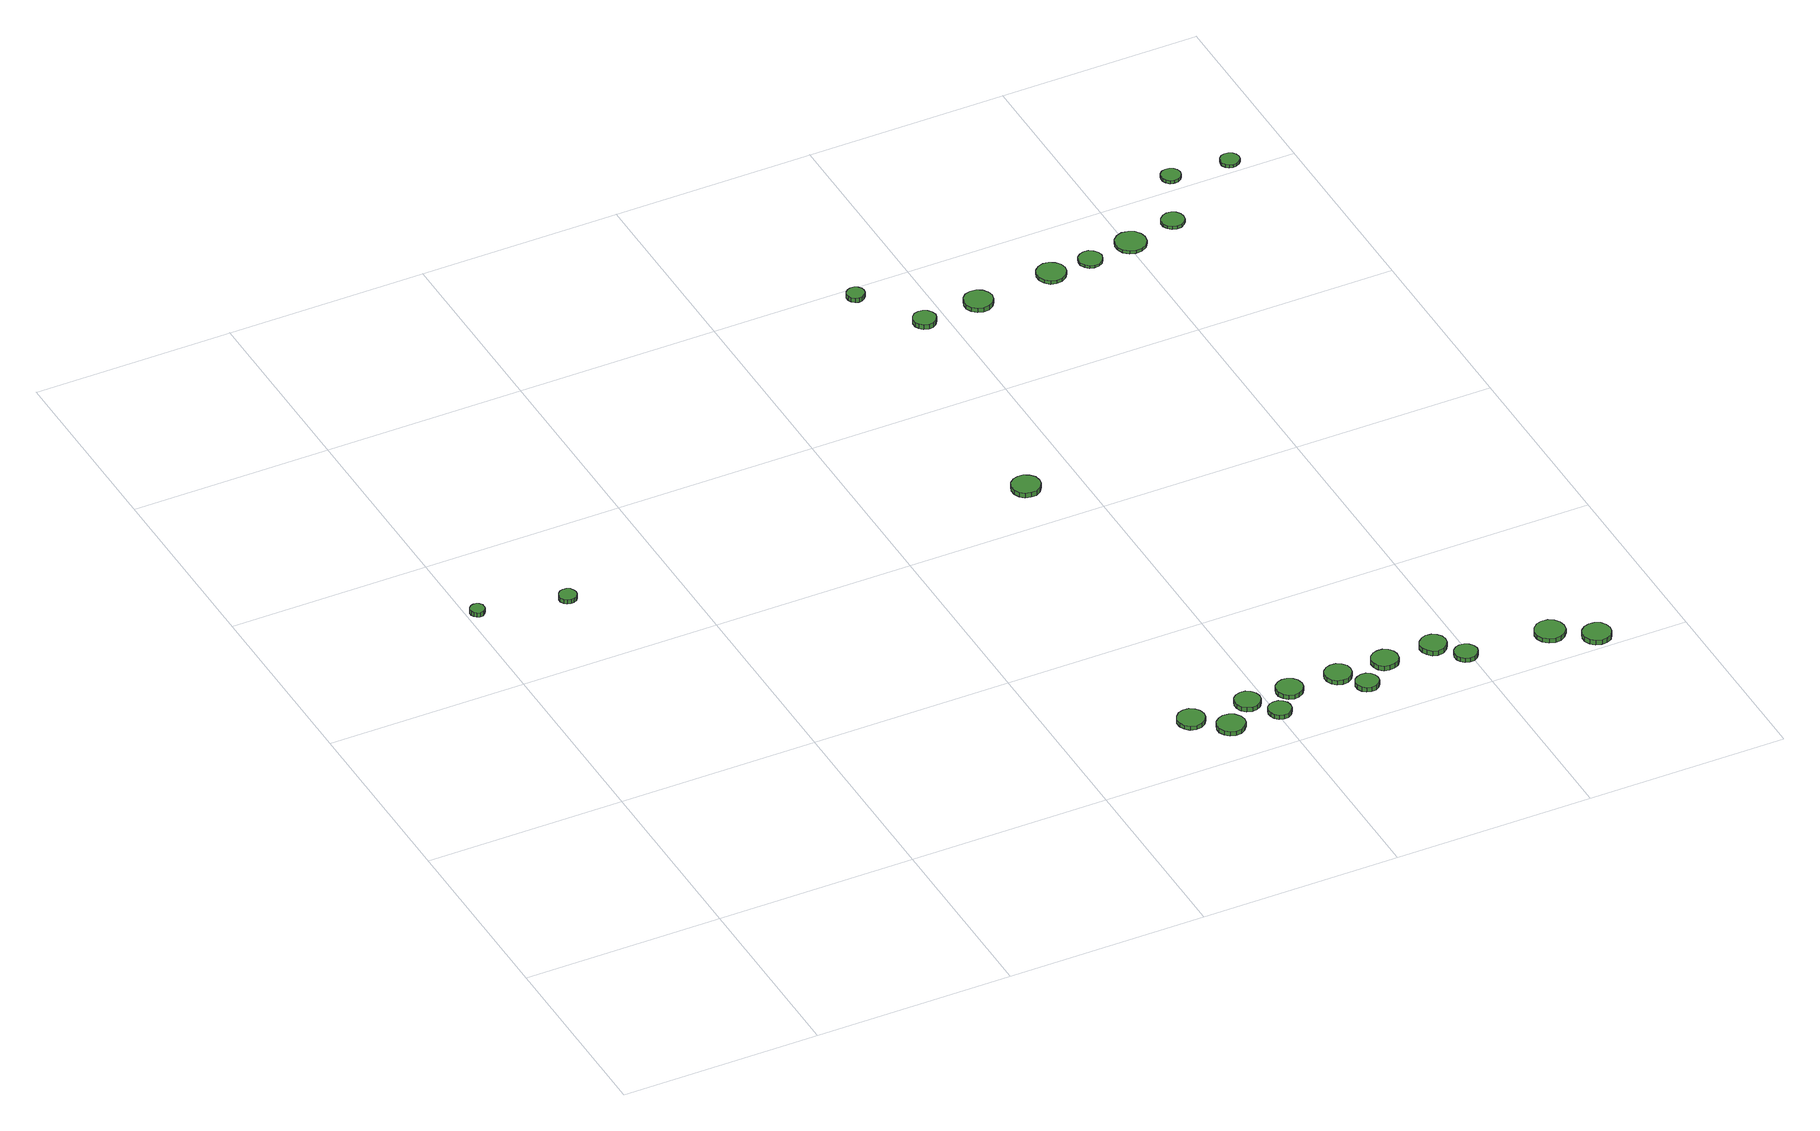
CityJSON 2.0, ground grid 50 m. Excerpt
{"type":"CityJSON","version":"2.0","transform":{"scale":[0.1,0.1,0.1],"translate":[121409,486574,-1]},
"CityObjects":{
"tree1":{"type":"SolitaryVegetationObject","attributes":{"function":"something"},"geometry":[{"type":"MultiSurface","lod":"1","boundaries":[[[0,1,2,3,4,5,6,7,8,9,10,11,12,13,14]],[[15,16,17,18,19,20,21,22,23,24,25,26,27,28,29]],[[0,29,28,1]],[[1,28,27,2]],[[2,27,26,3]],[[3,26,25,4]],[[4,25,24,5]],[[5,24,23,6]],[[6,23,22,7]],[[7,22,21,8]],[[8,21,20,9]],[[9,20,19,10]],[[10,19,18,11]],[[11,18,17,12]],[[12,17,16,13]],[[13,16,15,14]],[[14,15,29,0]]]}]},
"tree2":{"type":"SolitaryVegetationObject","attributes":{"function":"something"},"geometry":[{"type":"MultiSurface","lod":"1","boundaries":[[[30,31,32,33,34,35,36,37,38,39,40,41,42,43,44]],[[45,46,47,48,49,50,51,52,53,54,55,56,57,58,59]],[[30,59,58,31]],[[31,58,57,32]],[[32,57,56,33]],[[33,56,55,34]],[[34,55,54,35]],[[35,54,53,36]],[[36,53,52,37]],[[37,52,51,38]],[[38,51,50,39]],[[39,50,49,40]],[[40,49,48,41]],[[41,48,47,42]],[[42,47,46,43]],[[43,46,45,44]],[[44,45,59,30]]]}]},
"tree3":{"type":"SolitaryVegetationObject","attributes":{"function":"something"},"geometry":[{"type":"MultiSurface","lod":"1","boundaries":[[[60,61,62,63,64,65,66,67,68,69,70,71,72,73,74]],[[75,76,77,78,79,80,81,82,83,84,85,86,87,88,89]],[[60,89,88,61]],[[61,88,87,62]],[[62,87,86,63]],[[63,86,85,64]],[[64,85,84,65]],[[65,84,83,66]],[[66,83,82,67]],[[67,82,81,68]],[[68,81,80,69]],[[69,80,79,70]],[[70,79,78,71]],[[71,78,77,72]],[[72,77,76,73]],[[73,76,75,74]],[[74,75,89,60]]]}]},
"tree4":{"type":"SolitaryVegetationObject","attributes":{"function":"something"},"geometry":[{"type":"MultiSurface","lod":"1","boundaries":[[[90,91,92,93,94,95,96,97,98,99,100,101,102,103,104]],[[105,106,107,108,109,110,111,112,113,114,115,116,117,118,119]],[[90,119,118,91]],[[91,118,117,92]],[[92,117,116,93]],[[93,116,115,94]],[[94,115,114,95]],[[95,114,113,96]],[[96,113,112,97]],[[97,112,111,98]],[[98,111,110,99]],[[99,110,109,100]],[[100,109,108,101]],[[101,108,107,102]],[[102,107,106,103]],[[103,106,105,104]],[[104,105,119,90]]]}]},
"tree5":{"type":"SolitaryVegetationObject","attributes":{"function":"something"},"geometry":[{"type":"MultiSurface","lod":"1","boundaries":[[[120,121,122,123,124,125,126,127,128,129,130,131,132,133,134]],[[135,136,137,138,139,140,141,142,143,144,145,146,147,148,149]],[[120,149,148,121]],[[121,148,147,122]],[[122,147,146,123]],[[123,146,145,124]],[[124,145,144,125]],[[125,144,143,126]],[[126,143,142,127]],[[127,142,141,128]],[[128,141,140,129]],[[129,140,139,130]],[[130,139,138,131]],[[131,138,137,132]],[[132,137,136,133]],[[133,136,135,134]],[[134,135,149,120]]]}]},
"tree6":{"type":"SolitaryVegetationObject","attributes":{"function":"something"},"geometry":[{"type":"MultiSurface","lod":"1","boundaries":[[[150,151,152,153,154,155,156,157,158,159,160,161,162,163,164]],[[165,166,167,168,169,170,171,172,173,174,175,176,177,178,179]],[[150,179,178,151]],[[151,178,177,152]],[[152,177,176,153]],[[153,176,175,154]],[[154,175,174,155]],[[155,174,173,156]],[[156,173,172,157]],[[157,172,171,158]],[[158,171,170,159]],[[159,170,169,160]],[[160,169,168,161]],[[161,168,167,162]],[[162,167,166,163]],[[163,166,165,164]],[[164,165,179,150]]]}]},
"tree7":{"type":"SolitaryVegetationObject","attributes":{"function":"something"},"geometry":[{"type":"MultiSurface","lod":"1","boundaries":[[[180,181,182,183,184,185,186,187,188,189,190,191,192,193,194]],[[195,196,197,198,199,200,201,202,203,204,205,206,207,208,209]],[[180,209,208,181]],[[181,208,207,182]],[[182,207,206,183]],[[183,206,205,184]],[[184,205,204,185]],[[185,204,203,186]],[[186,203,202,187]],[[187,202,201,188]],[[188,201,200,189]],[[189,200,199,190]],[[190,199,198,191]],[[191,198,197,192]],[[192,197,196,193]],[[193,196,195,194]],[[194,195,209,180]]]}]},
"tree8":{"type":"SolitaryVegetationObject","attributes":{"function":"something"},"geometry":[{"type":"MultiSurface","lod":"1","boundaries":[[[210,211,212,213,214,215,216,217,218,219,220,221,222,223,224]],[[225,226,227,228,229,230,231,232,233,234,235,236,237,238,239]],[[210,239,238,211]],[[211,238,237,212]],[[212,237,236,213]],[[213,236,235,214]],[[214,235,234,215]],[[215,234,233,216]],[[216,233,232,217]],[[217,232,231,218]],[[218,231,230,219]],[[219,230,229,220]],[[220,229,228,221]],[[221,228,227,222]],[[222,227,226,223]],[[223,226,225,224]],[[224,225,239,210]]]}]},
"tree9":{"type":"SolitaryVegetationObject","attributes":{"function":"something"},"geometry":[{"type":"MultiSurface","lod":"1","boundaries":[[[240,241,242,243,244,245,246,247,248,249,250,251,252,253,254]],[[255,256,257,258,259,260,261,262,263,264,265,266,267,268,269]],[[240,269,268,241]],[[241,268,267,242]],[[242,267,266,243]],[[243,266,265,244]],[[244,265,264,245]],[[245,264,263,246]],[[246,263,262,247]],[[247,262,261,248]],[[248,261,260,249]],[[249,260,259,250]],[[250,259,258,251]],[[251,258,257,252]],[[252,257,256,253]],[[253,256,255,254]],[[254,255,269,240]]]}]},
"tree10":{"type":"SolitaryVegetationObject","attributes":{"function":"something"},"geometry":[{"type":"MultiSurface","lod":"1","boundaries":[[[270,271,272,273,274,275,276,277,278,279,280,281,282,283,284]],[[285,286,287,288,289,290,291,292,293,294,295,296,297,298,299]],[[270,299,298,271]],[[271,298,297,272]],[[272,297,296,273]],[[273,296,295,274]],[[274,295,294,275]],[[275,294,293,276]],[[276,293,292,277]],[[277,292,291,278]],[[278,291,290,279]],[[279,290,289,280]],[[280,289,288,281]],[[281,288,287,282]],[[282,287,286,283]],[[283,286,285,284]],[[284,285,299,270]]]}]},
"tree11":{"type":"SolitaryVegetationObject","attributes":{"function":"something"},"geometry":[{"type":"MultiSurface","lod":"1","boundaries":[[[300,301,302,303,304,305,306,307,308,309,310,311,312,313,314]],[[315,316,317,318,319,320,321,322,323,324,325,326,327,328,329]],[[300,329,328,301]],[[301,328,327,302]],[[302,327,326,303]],[[303,326,325,304]],[[304,325,324,305]],[[305,324,323,306]],[[306,323,322,307]],[[307,322,321,308]],[[308,321,320,309]],[[309,320,319,310]],[[310,319,318,311]],[[311,318,317,312]],[[312,317,316,313]],[[313,316,315,314]],[[314,315,329,300]]]}]},
"tree12":{"type":"SolitaryVegetationObject","attributes":{"function":"something"},"geometry":[{"type":"MultiSurface","lod":"1","boundaries":[[[330,331,332,333,334,335,336,337,338,339,340,341,342,343,344]],[[345,346,347,348,349,350,351,352,353,354,355,356,357,358,359]],[[330,359,358,331]],[[331,358,357,332]],[[332,357,356,333]],[[333,356,355,334]],[[334,355,354,335]],[[335,354,353,336]],[[336,353,352,337]],[[337,352,351,338]],[[338,351,350,339]],[[339,350,349,340]],[[340,349,348,341]],[[341,348,347,342]],[[342,347,346,343]],[[343,346,345,344]],[[344,345,359,330]]]}]},
"tree13":{"type":"SolitaryVegetationObject","attributes":{"function":"something"},"geometry":[{"type":"MultiSurface","lod":"1","boundaries":[[[360,361,362,363,364,365,366,367,368,369,370,371,372,373,374]],[[375,376,377,378,379,380,381,382,383,384,385,386,387,388,389]],[[360,389,388,361]],[[361,388,387,362]],[[362,387,386,363]],[[363,386,385,364]],[[364,385,384,365]],[[365,384,383,366]],[[366,383,382,367]],[[367,382,381,368]],[[368,381,380,369]],[[369,380,379,370]],[[370,379,378,371]],[[371,378,377,372]],[[372,377,376,373]],[[373,376,375,374]],[[374,375,389,360]]]}]},
"tree14":{"type":"SolitaryVegetationObject","attributes":{"function":"something"},"geometry":[{"type":"MultiSurface","lod":"1","boundaries":[[[390,391,392,393,394,395,396,397,398,399,400,401,402,403,404]],[[405,406,407,408,409,410,411,412,413,414,415,416,417,418,419]],[[390,419,418,391]],[[391,418,417,392]],[[392,417,416,393]],[[393,416,415,394]],[[394,415,414,395]],[[395,414,413,396]],[[396,413,412,397]],[[397,412,411,398]],[[398,411,410,399]],[[399,410,409,400]],[[400,409,408,401]],[[401,408,407,402]],[[402,407,406,403]],[[403,406,405,404]],[[404,405,419,390]]]}]},
"tree15":{"type":"SolitaryVegetationObject","attributes":{"function":"something"},"geometry":[{"type":"MultiSurface","lod":"1","boundaries":[[[420,421,422,423,424,425,426,427,428,429,430,431,432,433,434]],[[435,436,437,438,439,440,441,442,443,444,445,446,447,448,449]],[[420,449,448,421]],[[421,448,447,422]],[[422,447,446,423]],[[423,446,445,424]],[[424,445,444,425]],[[425,444,443,426]],[[426,443,442,427]],[[427,442,441,428]],[[428,441,440,429]],[[429,440,439,430]],[[430,439,438,431]],[[431,438,437,432]],[[432,437,436,433]],[[433,436,435,434]],[[434,435,449,420]]]}]},
"tree16":{"type":"SolitaryVegetationObject","attributes":{"function":"something"},"geometry":[{"type":"MultiSurface","lod":"1","boundaries":[[[450,451,452,453,454,455,456,457,458,459,460,461,462,463,464]],[[465,466,467,468,469,470,471,472,473,474,475,476,477,478,479]],[[450,479,478,451]],[[451,478,477,452]],[[452,477,476,453]],[[453,476,475,454]],[[454,475,474,455]],[[455,474,473,456]],[[456,473,472,457]],[[457,472,471,458]],[[458,471,470,459]],[[459,470,469,460]],[[460,469,468,461]],[[461,468,467,462]],[[462,467,466,463]],[[463,466,465,464]],[[464,465,479,450]]]}]},
"tree17":{"type":"SolitaryVegetationObject","attributes":{"function":"something"},"geometry":[{"type":"MultiSurface","lod":"1","boundaries":[[[480,481,482,483,484,485,486,487,488,489,490,491,492,493,494]],[[495,496,497,498,499,500,501,502,503,504,505,506,507,508,509]],[[480,509,508,481]],[[481,508,507,482]],[[482,507,506,483]],[[483,506,505,484]],[[484,505,504,485]],[[485,504,503,486]],[[486,503,502,487]],[[487,502,501,488]],[[488,501,500,489]],[[489,500,499,490]],[[490,499,498,491]],[[491,498,497,492]],[[492,497,496,493]],[[493,496,495,494]],[[494,495,509,480]]]}]},
"tree18":{"type":"SolitaryVegetationObject","attributes":{"function":"something"},"geometry":[{"type":"MultiSurface","lod":"1","boundaries":[[[510,511,512,513,514,515,516,517,518,519,520,521,522,523,524]],[[525,526,527,528,529,530,531,532,533,534,535,536,537,538,539]],[[510,539,538,511]],[[511,538,537,512]],[[512,537,536,513]],[[513,536,535,514]],[[514,535,534,515]],[[515,534,533,516]],[[516,533,532,517]],[[517,532,531,518]],[[518,531,530,519]],[[519,530,529,520]],[[520,529,528,521]],[[521,528,527,522]],[[522,527,526,523]],[[523,526,525,524]],[[524,525,539,510]]]}]},
"tree19":{"type":"SolitaryVegetationObject","attributes":{"function":"something"},"geometry":[{"type":"MultiSurface","lod":"1","boundaries":[[[540,541,542,543,544,545,546,547,548,549,550,551,552,553,554]],[[555,556,557,558,559,560,561,562,563,564,565,566,567,568,569]],[[540,569,568,541]],[[541,568,567,542]],[[542,567,566,543]],[[543,566,565,544]],[[544,565,564,545]],[[545,564,563,546]],[[546,563,562,547]],[[547,562,561,548]],[[548,561,560,549]],[[549,560,559,550]],[[550,559,558,551]],[[551,558,557,552]],[[552,557,556,553]],[[553,556,555,554]],[[554,555,569,540]]]}]},
"tree20":{"type":"SolitaryVegetationObject","attributes":{"function":"something"},"geometry":[{"type":"MultiSurface","lod":"1","boundaries":[[[570,571,572,573,574,575,576,577,578,579,580,581,582,583,584]],[[585,586,587,588,589,590,591,592,593,594,595,596,597,598,599]],[[570,599,598,571]],[[571,598,597,572]],[[572,597,596,573]],[[573,596,595,574]],[[574,595,594,575]],[[575,594,593,576]],[[576,593,592,577]],[[577,592,591,578]],[[578,591,590,579]],[[579,590,589,580]],[[580,589,588,581]],[[581,588,587,582]],[[582,587,586,583]],[[583,586,585,584]],[[584,585,599,570]]]}]},
"tree21":{"type":"SolitaryVegetationObject","attributes":{"function":"something"},"geometry":[{"type":"MultiSurface","lod":"1","boundaries":[[[600,601,602,603,604,605,606,607,608,609,610,611,612,613,614]],[[615,616,617,618,619,620,621,622,623,624,625,626,627,628,629]],[[600,629,628,601]],[[601,628,627,602]],[[602,627,626,603]],[[603,626,625,604]],[[604,625,624,605]],[[605,624,623,606]],[[606,623,622,607]],[[607,622,621,608]],[[608,621,620,609]],[[609,620,619,610]],[[610,619,618,611]],[[611,618,617,612]],[[612,617,616,613]],[[613,616,615,614]],[[614,615,629,600]]]}]},
"tree22":{"type":"SolitaryVegetationObject","attributes":{"function":"something"},"geometry":[{"type":"MultiSurface","lod":"1","boundaries":[[[630,631,632,633,634,635,636,637,638,639,640,641,642,643,644]],[[645,646,647,648,649,650,651,652,653,654,655,656,657,658,659]],[[630,659,658,631]],[[631,658,657,632]],[[632,657,656,633]],[[633,656,655,634]],[[634,655,654,635]],[[635,654,653,636]],[[636,653,652,637]],[[637,652,651,638]],[[638,651,650,639]],[[639,650,649,640]],[[640,649,648,641]],[[641,648,647,642]],[[642,647,646,643]],[[643,646,645,644]],[[644,645,659,630]]]}]},
"tree23":{"type":"SolitaryVegetationObject","attributes":{"function":"something"},"geometry":[{"type":"MultiSurface","lod":"1","boundaries":[[[660,661,662,663,664,665,666,667,668,669,670,671,672,673,674]],[[675,676,677,678,679,680,681,682,683,684,685,686,687,688,689]],[[660,689,688,661]],[[661,688,687,662]],[[662,687,686,663]],[[663,686,685,664]],[[664,685,684,665]],[[665,684,683,666]],[[666,683,682,667]],[[667,682,681,668]],[[668,681,680,669]],[[669,680,679,670]],[[670,679,678,671]],[[671,678,677,672]],[[672,677,676,673]],[[673,676,675,674]],[[674,675,689,660]]]}]},
"tree24":{"type":"SolitaryVegetationObject","attributes":{"function":"something"},"geometry":[{"type":"MultiSurface","lod":"1","boundaries":[[[690,691,692,693,694,695,696,697,698,699,700,701,702,703,704]],[[705,706,707,708,709,710,711,712,713,714,715,716,717,718,719]],[[690,719,718,691]],[[691,718,717,692]],[[692,717,716,693]],[[693,716,715,694]],[[694,715,714,695]],[[695,714,713,696]],[[696,713,712,697]],[[697,712,711,698]],[[698,711,710,699]],[[699,710,709,700]],[[700,709,708,701]],[[701,708,707,702]],[[702,707,706,703]],[[703,706,705,704]],[[704,705,719,690]]]}]}
},
"vertices":[
[40,1278,31],[39,1286,31],[34,1292,31],[28,1296,31],[20,1297,31],[13,1294,31],[7,1289,31],[4,1282,31],[4,1275,31],[7,1268,31],[13,1263,31],[20,1260,31],[28,1261,31],[34,1265,31],[39,1271,31],[39,1271,19],[34,1265,19],[28,1261,19],[20,1260,19],[13,1263,19],[7,1268,19],[4,1275,19],[4,1282,19],[7,1289,19],[13,1294,19],[20,1297,19],[28,1296,19],[34,1292,19],[39,1286,19],[40,1278,19],
[258,1240,24],[256,1249,24],[251,1257,24],[243,1261,24],[234,1262,24],[225,1259,24],[219,1253,24],[215,1245,24],[215,1236,24],[219,1227,24],[225,1221,24],[234,1219,24],[243,1219,24],[251,1224,24],[256,1231,24],[256,1231,12],[251,1224,12],[243,1219,12],[234,1219,12],[225,1221,12],[219,1227,12],[215,1236,12],[215,1245,12],[219,1253,12],[225,1259,12],[234,1262,12],[243,1261,12],[251,1257,12],[256,1249,12],[258,1240,12],
[1344,177,19],[1341,191,19],[1333,202,19],[1321,210,19],[1307,211,19],[1293,207,19],[1283,197,19],[1277,184,19],[1277,170,19],[1283,157,19],[1293,147,19],[1307,143,19],[1321,145,19],[1333,152,19],[1341,163,19],[1341,163,8],[1333,152,8],[1321,145,8],[1307,143,8],[1293,147,8],[1283,157,8],[1277,170,8],[1277,184,8],[1283,197,8],[1293,207,8],[1307,211,8],[1321,210,8],[1333,202,8],[1341,191,8],[1344,177,8],
[1417,114,21],[1414,128,21],[1405,140,21],[1393,147,21],[1378,149,21],[1365,144,21],[1354,135,21],[1348,121,21],[1348,107,21],[1354,94,21],[1365,84,21],[1378,80,21],[1393,81,21],[1405,89,21],[1414,100,21],[1414,100,9],[1405,89,9],[1393,81,9],[1378,80,9],[1365,84,9],[1354,94,9],[1348,107,9],[1348,121,9],[1354,135,9],[1365,144,9],[1378,149,9],[1393,147,9],[1405,140,9],[1414,128,9],[1417,114,9],
[1488,177,21],[1485,190,21],[1477,201,21],[1466,208,21],[1453,209,21],[1440,205,21],[1430,196,21],[1425,184,21],[1425,171,21],[1430,158,21],[1440,150,21],[1453,145,21],[1466,147,21],[1477,153,21],[1485,164,21],[1485,164,9],[1477,153,9],[1466,147,9],[1453,145,9],[1440,150,9],[1430,158,9],[1425,171,9],[1425,184,9],[1430,196,9],[1440,205,9],[1453,209,9],[1466,208,9],[1477,201,9],[1485,190,9],[1488,177,9],
[1535,112,23],[1533,124,23],[1526,133,23],[1516,139,23],[1504,140,23],[1493,137,23],[1484,129,23],[1480,118,23],[1480,106,23],[1484,96,23],[1493,88,23],[1504,84,23],[1516,85,23],[1526,91,23],[1533,101,23],[1533,101,11],[1526,91,11],[1516,85,11],[1504,84,11],[1493,88,11],[1484,96,11],[1480,106,11],[1480,118,11],[1484,129,11],[1493,137,11],[1504,140,11],[1516,139,11],[1526,133,11],[1533,124,11],[1535,112,11],
[1597,176,21],[1594,190,21],[1586,201,21],[1574,208,21],[1561,209,21],[1548,205,21],[1538,196,21],[1532,183,21],[1532,170,21],[1538,157,21],[1548,148,21],[1561,144,21],[1574,145,21],[1586,152,21],[1594,163,21],[1594,163,9],[1586,152,9],[1574,145,9],[1561,144,9],[1548,148,9],[1538,157,9],[1532,170,9],[1532,183,9],[1538,196,9],[1548,205,9],[1561,209,9],[1574,208,9],[1586,201,9],[1594,190,9],[1597,176,9],
[1406,1139,22],[1403,1154,22],[1394,1165,22],[1381,1173,22],[1367,1174,22],[1353,1170,22],[1342,1160,22],[1336,1146,22],[1336,1132,22],[1342,1118,22],[1353,1108,22],[1367,1104,22],[1381,1105,22],[1394,1113,22],[1403,1125,22],[1403,1125,9],[1394,1113,9],[1381,1105,9],[1367,1104,9],[1353,1108,9],[1342,1118,9],[1336,1132,9],[1336,1146,9],[1342,1160,9],[1353,1170,9],[1367,1174,9],[1381,1173,9],[1394,1165,9],[1403,1154,9],[1406,1139,9],
[1722,176,21],[1720,189,21],[1711,200,21],[1700,207,21],[1686,208,21],[1673,204,21],[1663,195,21],[1657,182,21],[1657,169,21],[1663,156,21],[1673,147,21],[1686,143,21],[1700,144,21],[1711,151,21],[1720,162,21],[1720,162,9],[1711,151,9],[1700,144,9],[1686,143,9],[1673,147,9],[1663,156,9],[1657,169,9],[1657,182,9],[1663,195,9],[1673,204,9],[1686,208,9],[1700,207,9],[1711,200,9],[1720,189,9],[1722,176,9],
[1762,113,24],[1760,124,24],[1753,134,24],[1743,140,24],[1731,141,24],[1720,137,24],[1711,130,24],[1706,119,24],[1706,107,24],[1711,96,24],[1720,88,24],[1731,85,24],[1743,86,24],[1753,92,24],[1760,101,24],[1760,101,12],[1753,92,12],[1743,86,12],[1731,85,12],[1720,88,12],[1711,96,12],[1706,107,12],[1706,119,12],[1711,130,12],[1720,137,12],[1731,141,12],[1743,140,12],[1753,134,12],[1760,124,12],[1762,113,12],
[1843,175,22],[1840,188,22],[1832,199,22],[1820,206,22],[1807,207,22],[1794,203,22],[1783,194,22],[1778,182,22],[1778,168,22],[1783,155,22],[1794,146,22],[1807,142,22],[1820,144,22],[1832,150,22],[1840,161,22],[1840,161,9],[1832,150,9],[1820,144,9],[1807,142,9],[1794,146,9],[1783,155,9],[1778,168,9],[1778,182,9],[1783,194,9],[1794,203,9],[1807,207,9],[1820,206,9],[1832,199,9],[1840,188,9],[1843,175,9],
[1371,1967,22],[1370,1976,22],[1364,1983,22],[1356,1988,22],[1347,1989,22],[1339,1986,22],[1332,1980,22],[1328,1972,22],[1328,1963,22],[1332,1954,22],[1339,1948,22],[1347,1945,22],[1356,1946,22],[1364,1951,22],[1370,1958,22],[1370,1958,10],[1364,1951,10],[1356,1946,10],[1347,1945,10],[1339,1948,10],[1332,1954,10],[1328,1963,10],[1328,1972,10],[1332,1980,10],[1339,1986,10],[1347,1989,10],[1356,1988,10],[1364,1983,10],[1370,1976,10],[1371,1967,10],
[1968,174,23],[1965,187,23],[1957,198,23],[1946,205,23],[1932,207,23],[1919,202,23],[1909,193,23],[1903,181,23],[1903,167,23],[1909,155,23],[1919,145,23],[1932,141,23],[1946,143,23],[1957,150,23],[1965,161,23],[1965,161,10],[1957,150,10],[1946,143,10],[1932,141,10],[1919,145,10],[1909,155,10],[1903,167,10],[1903,181,10],[1909,193,10],[1919,202,10],[1932,207,10],[1946,205,10],[1957,198,10],[1965,187,10],[1968,174,10],
[1475,1807,25],[1472,1819,25],[1465,1828,25],[1455,1834,25],[1444,1835,25],[1432,1832,25],[1424,1824,25],[1419,1813,25],[1419,1801,25],[1424,1791,25],[1432,1783,25],[1444,1779,25],[1455,1780,25],[1465,1786,25],[1472,1796,25],[1472,1796,12],[1465,1786,12],[1455,1780,12],[1444,1779,12],[1432,1783,12],[1424,1791,12],[1419,1801,12],[1419,1813,12],[1424,1824,12],[1432,1832,12],[1444,1835,12],[1455,1834,12],[1465,1828,12],[1472,1819,12],[1475,1807,12],
[2016,110,24],[2013,122,24],[2006,131,24],[1996,137,24],[1984,138,24],[1973,135,24],[1965,127,24],[1960,116,24],[1960,104,24],[1965,94,24],[1973,86,24],[1984,82,24],[1996,83,24],[2006,89,24],[2013,99,24],[2013,99,12],[2006,89,12],[1996,83,12],[1984,82,12],[1973,86,12],[1965,94,12],[1960,104,12],[1960,116,12],[1965,127,12],[1973,135,12],[1984,138,12],[1996,137,12],[2006,131,12],[2013,122,12],[2016,110,12],
[1629,1821,19],[1625,1835,19],[1617,1847,19],[1604,1855,19],[1589,1856,19],[1575,1852,19],[1564,1842,19],[1558,1828,19],[1558,1813,19],[1564,1800,19],[1575,1790,19],[1589,1785,19],[1604,1787,19],[1617,1794,19],[1625,1806,19],[1625,1806,7],[1617,1794,7],[1604,1787,7],[1589,1785,7],[1575,1790,7],[1564,1800,7],[1558,1813,7],[1558,1828,7],[1564,1842,7],[1575,1852,7],[1589,1856,7],[1604,1855,7],[1617,1847,7],[1625,1835,7],[1629,1821,7],
[2234,95,25],[2231,110,25],[2222,123,25],[2209,131,25],[2193,132,25],[2179,128,25],[2167,117,25],[2161,103,25],[2161,88,25],[2167,74,25],[2179,63,25],[2193,58,25],[2209,60,25],[2222,68,25],[2231,80,25],[2231,80,13],[2222,68,13],[2209,60,13],[2193,58,13],[2179,63,13],[2167,74,13],[2161,88,13],[2161,103,13],[2167,117,13],[2179,128,13],[2193,132,13],[2209,131,13],[2222,123,13],[2231,110,13],[2234,95,13],
[2324,38,26],[2321,52,26],[2313,64,26],[2300,71,26],[2286,72,26],[2272,68,26],[2261,58,26],[2255,45,26],[2255,31,26],[2261,18,26],[2272,8,26],[2286,4,26],[2300,5,26],[2313,12,26],[2321,24,26],[2321,24,13],[2313,12,13],[2300,5,13],[2286,4,13],[2272,8,13],[2261,18,13],[2255,31,13],[2255,45,13],[2261,58,13],[2272,68,13],[2286,72,13],[2300,71,13],[2313,64,13],[2321,52,13],[2324,38,13],
[1828,1842,16],[1825,1856,16],[1816,1868,16],[1803,1876,16],[1788,1878,16],[1774,1873,16],[1763,1863,16],[1757,1849,16],[1757,1834,16],[1763,1820,16],[1774,1810,16],[1788,1806,16],[1803,1807,16],[1816,1815,16],[1825,1827,16],[1825,1827,7],[1816,1815,7],[1803,1807,7],[1788,1806,7],[1774,1810,7],[1763,1820,7],[1757,1834,7],[1757,1849,7],[1763,1863,7],[1774,1873,7],[1788,1878,7],[1803,1876,7],[1816,1868,7],[1825,1856,7],[1828,1842,7],
[1926,1849,14],[1923,1861,14],[1916,1870,14],[1905,1877,14],[1893,1878,14],[1882,1874,14],[1873,1866,14],[1868,1855,14],[1868,1843,14],[1873,1832,14],[1882,1823,14],[1893,1820,14],[1905,1821,14],[1916,1827,14],[1923,1837,14],[1923,1837,7],[1916,1827,7],[1905,1821,7],[1893,1820,7],[1882,1823,7],[1873,1832,7],[1868,1843,7],[1868,1855,7],[1873,1866,7],[1882,1874,7],[1893,1878,7],[1905,1877,7],[1916,1870,7],[1923,1861,7],[1926,1849,7],
[2046,1864,15],[2043,1879,15],[2034,1892,15],[2020,1900,15],[2004,1902,15],[1989,1897,15],[1977,1886,15],[1971,1872,15],[1971,1856,15],[1977,1841,15],[1989,1831,15],[2004,1826,15],[2020,1827,15],[2034,1835,15],[2043,1848,15],[2043,1848,7],[2034,1835,7],[2020,1827,7],[2004,1826,7],[1989,1831,7],[1977,1841,7],[1971,1856,7],[1971,1872,7],[1977,1886,7],[1989,1897,7],[2004,1902,7],[2020,1900,7],[2034,1892,7],[2043,1879,7],[2046,1864,7],
[2161,1894,15],[2159,1905,15],[2152,1915,15],[2142,1921,15],[2130,1922,15],[2119,1918,15],[2110,1910,15],[2105,1900,15],[2105,1888,15],[2110,1877,15],[2119,1870,15],[2130,1866,15],[2142,1867,15],[2152,1873,15],[2159,1882,15],[2159,1882,7],[2152,1873,7],[2142,1867,7],[2130,1866,7],[2119,1870,7],[2110,1877,7],[2105,1888,7],[2105,1900,7],[2110,1910,7],[2119,1918,7],[2130,1922,7],[2142,1921,7],[2152,1915,7],[2159,1905,7],[2161,1894,7],
[2230,2048,15],[2228,2058,15],[2222,2066,15],[2213,2071,15],[2203,2072,15],[2193,2069,15],[2186,2062,15],[2182,2053,15],[2182,2043,15],[2186,2034,15],[2193,2027,15],[2203,2024,15],[2213,2025,15],[2222,2030,15],[2228,2038,15],[2228,2038,7],[2222,2030,7],[2213,2025,7],[2203,2024,7],[2193,2027,7],[2186,2034,7],[2182,2043,7],[2182,2053,7],[2186,2062,7],[2193,2069,7],[2203,2072,7],[2213,2071,7],[2222,2066,7],[2228,2058,7],[2230,2048,7],
[2378,2039,15],[2376,2049,15],[2370,2057,15],[2361,2062,15],[2351,2063,15],[2342,2060,15],[2335,2053,15],[2331,2044,15],[2331,2034,15],[2335,2025,15],[2342,2019,15],[2351,2016,15],[2361,2017,15],[2370,2022,15],[2376,2030,15],[2376,2030,7],[2370,2022,7],[2361,2017,7],[2351,2016,7],[2342,2019,7],[2335,2025,7],[2331,2034,7],[2331,2044,7],[2335,2053,7],[2342,2060,7],[2351,2063,7],[2361,2062,7],[2370,2057,7],[2376,2049,7],[2378,2039,7]
]}
